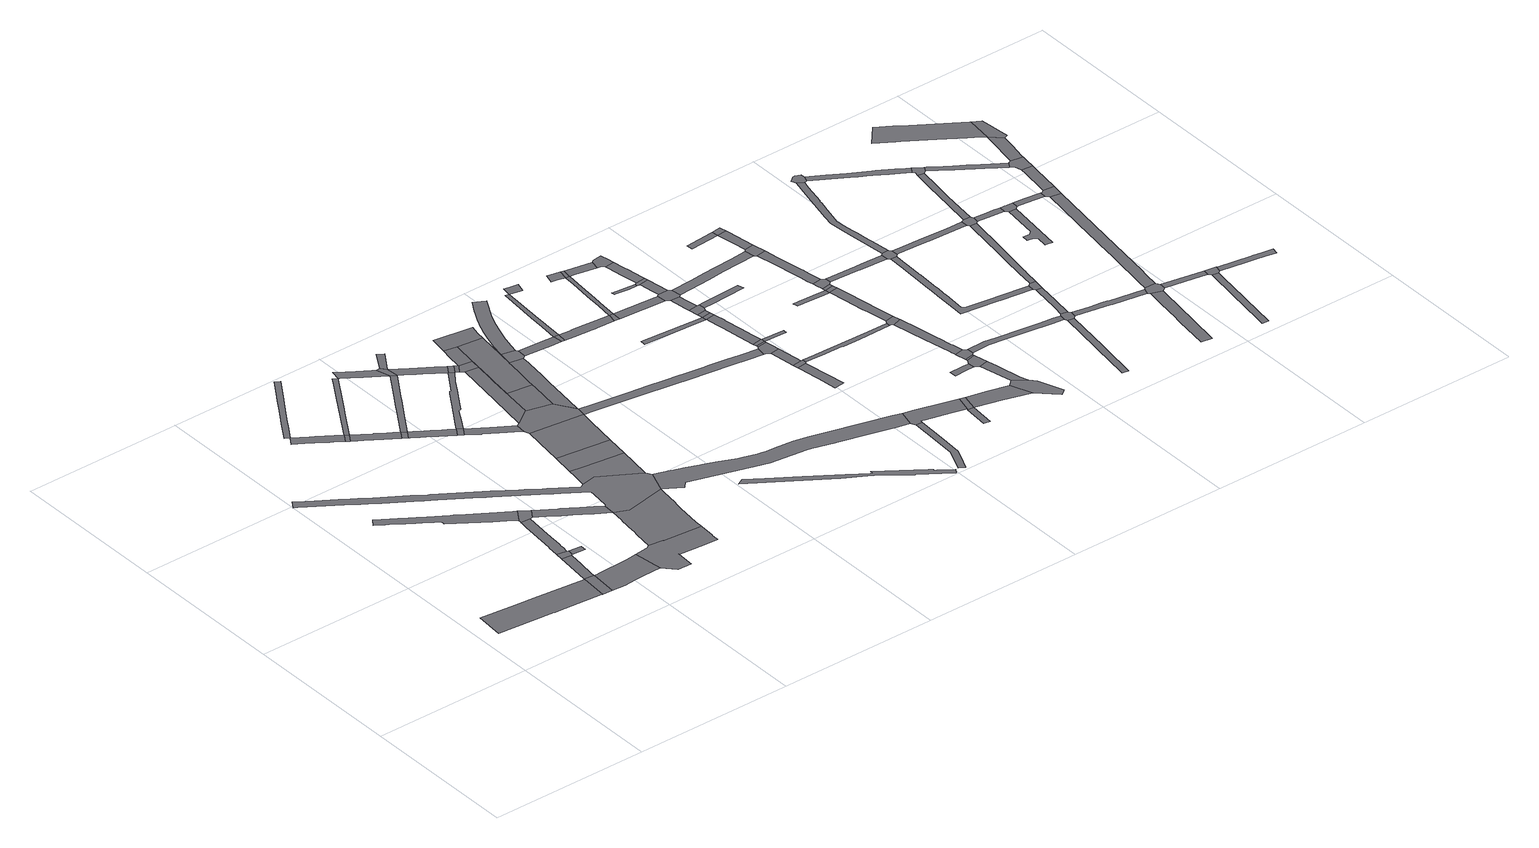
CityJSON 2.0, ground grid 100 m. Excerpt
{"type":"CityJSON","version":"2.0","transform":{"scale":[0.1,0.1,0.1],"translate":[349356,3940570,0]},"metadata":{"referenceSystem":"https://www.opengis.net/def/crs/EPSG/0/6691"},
"CityObjects":{
"road1":{"type":"Road","attributes":{"function":"2","RoadStructureAttribute.sectionType":"1"},"geometry":[{"type":"MultiSurface","lod":"1","boundaries":[[[0,1,2,3,4,5,6,7,8,9,10]]]}]},
"road2":{"type":"Road","geometry":[{"type":"MultiSurface","lod":"1","boundaries":[[[10,9,11,12,13]]]}]},
"road3":{"type":"Road","attributes":{"RoadStructureAttribute.sectionType":"1"},"geometry":[{"type":"MultiSurface","lod":"1","boundaries":[[[14,15,16,17,18,19,20,21,22,23,24,25,26,27,28,29,30,31,32,33,34,35,36,37,38,39]]]}]},
"road4":{"type":"Road","attributes":{"RoadStructureAttribute.sectionType":"1"},"geometry":[{"type":"MultiSurface","lod":"1","boundaries":[[[12,40,41,42,43,13]]]}]},
"road5":{"type":"Road","geometry":[{"type":"MultiSurface","lod":"1","boundaries":[[[44,45,46,47,43,42]]]}]},
"road6":{"type":"Road","attributes":{"function":"2","RoadStructureAttribute.sectionType":"1"},"geometry":[{"type":"MultiSurface","lod":"1","boundaries":[[[11,48,49,50,51,52,53,54,55,56,57,12]]]}]},
"road7":{"type":"Road","attributes":{"RoadStructureAttribute.sectionType":"1"},"geometry":[{"type":"MultiSurface","lod":"1","boundaries":[[[58,59,45,44]]]}]},
"road8":{"type":"Road","attributes":{"RoadStructureAttribute.sectionType":"1"},"geometry":[{"type":"MultiSurface","lod":"1","boundaries":[[[60,61,62,63,64,65,66,47,46,67,68,69,70,71,72,73,74]]]}]},
"road9":{"type":"Road","attributes":{"RoadStructureAttribute.sectionType":"1"},"geometry":[{"type":"MultiSurface","lod":"1","boundaries":[[[75,76,77,78,79,80,81,82,83,84,85,86,87]]]}]},
"road10":{"type":"Road","geometry":[{"type":"MultiSurface","lod":"1","boundaries":[[[88,89,27,26,60,74]]]}]},
"road11":{"type":"Road","attributes":{"RoadStructureAttribute.sectionType":"1"},"geometry":[{"type":"MultiSurface","lod":"1","boundaries":[[[90,91,92,93,94,95,96,97,98,99,100,101,102,103,104,105,106,107,108,109,110,111,112,113,114,115,116,117,118,119,120,121,122,123,124,125,126,127,128,129,130,131,132,133,134,135,136,137,138]]]}]},
"road12":{"type":"Road","geometry":[{"type":"MultiSurface","lod":"1","boundaries":[[[139,140,82,81,141]]]}]},
"road13":{"type":"Road","attributes":{"RoadStructureAttribute.sectionType":"1"},"geometry":[{"type":"MultiSurface","lod":"1","boundaries":[[[142,143,144,145,146,147,148,149,150,151,152,153,87]]]}]},
"road14":{"type":"Road","attributes":{"RoadStructureAttribute.sectionType":"1"},"geometry":[{"type":"MultiSurface","lod":"1","boundaries":[[[154,155,156,157,158,159,160,89,88,161,162,163,164,165,166,90,138]]]}]},
"road15":{"type":"Road","attributes":{"RoadStructureAttribute.sectionType":"1"},"geometry":[{"type":"MultiSurface","lod":"1","boundaries":[[[167,168,169,170,171,172,173,174,175,176,177,178,179,139,141]]]}]},
"road16":{"type":"Road","geometry":[{"type":"MultiSurface","lod":"1","boundaries":[[[180,181,182,183,184,185,186,187,188,189,190,191,192,193,194,195,196,54,53,197]]]}]},
"road17":{"type":"Road","geometry":[{"type":"MultiSurface","lod":"1","boundaries":[[[198,174,173,199]]]}]},
"road18":{"type":"Road","attributes":{"RoadStructureAttribute.sectionType":"1"},"geometry":[{"type":"MultiSurface","lod":"1","boundaries":[[[200,201,202,203,204,205,206,207,208,209,210,82,140]]]}]},
"road19":{"type":"Road","attributes":{"RoadStructureAttribute.sectionType":"1"},"geometry":[{"type":"MultiSurface","lod":"1","boundaries":[[[199,211,212,213,214,215,216,217,218,219,220,221,198]]]}]},
"road20":{"type":"Road","geometry":[{"type":"MultiSurface","lod":"1","boundaries":[[[192,222,223,224,225,226,227,228,229,230,231,232,92,91,90,233,234,235,236,237,238,239,195,194,240,241,242,243,244,245,246,247,248,194,193]]]}]},
"road21":{"type":"Road","geometry":[{"type":"MultiSurface","lod":"1","boundaries":[[[215,249,250,216]]]}]},
"road22":{"type":"Road","attributes":{"RoadStructureAttribute.sectionType":"1"},"geometry":[{"type":"MultiSurface","lod":"1","boundaries":[[[198,251,252,253,254,255,256,257,258,174]]]}]},
"road23":{"type":"Road","attributes":{"RoadStructureAttribute.sectionType":"1"},"geometry":[{"type":"MultiSurface","lod":"1","boundaries":[[[259,260,261,250,249,262,263,264,265,266,267]]]}]},
"road24":{"type":"Road","geometry":[{"type":"MultiSurface","lod":"1","boundaries":[[[268,269,270,271,96,95,94,272,273]]]}]},
"road25":{"type":"Road","attributes":{"RoadStructureAttribute.sectionType":"1"},"geometry":[{"type":"MultiSurface","lod":"1","boundaries":[[[274,275,276,277,204,278,279,280,281,282,283,255,284]]]}]},
"road26":{"type":"Road","attributes":{"RoadStructureAttribute.sectionType":"1"},"geometry":[{"type":"MultiSurface","lod":"1","boundaries":[[[273,285,286,269,268]]]}]},
"road27":{"type":"Road","attributes":{"RoadStructureAttribute.sectionType":"1"},"geometry":[{"type":"MultiSurface","lod":"1","boundaries":[[[250,287,288,289,290,291,292,293,294,295,296,297,298,299,216]]]}]},
"road28":{"type":"Road","geometry":[{"type":"MultiSurface","lod":"1","boundaries":[[[255,254,300,301,284]]]}]},
"road29":{"type":"Road","attributes":{"RoadStructureAttribute.sectionType":"1"},"geometry":[{"type":"MultiSurface","lod":"1","boundaries":[[[285,302,303,304,305,306,286]]]}]},
"road30":{"type":"Road","attributes":{"RoadStructureAttribute.sectionType":"1"},"geometry":[{"type":"MultiSurface","lod":"1","boundaries":[[[307,308,301,300]]]}]},
"road31":{"type":"Road","attributes":{"RoadStructureAttribute.sectionType":"1"},"geometry":[{"type":"MultiSurface","lod":"1","boundaries":[[[309,310,311,312,313,300,254,314,315,316,317,294]]]}]},
"road32":{"type":"Road","geometry":[{"type":"MultiSurface","lod":"1","boundaries":[[[305,304,318,319,320,321,259,267]]]}]},
"road33":{"type":"Road","attributes":{"RoadStructureAttribute.sectionType":"1"},"geometry":[{"type":"MultiSurface","lod":"1","boundaries":[[[322,323,324,321,320,325,326,327,328,329,330,331]]]}]},
"road34":{"type":"Road","geometry":[{"type":"MultiSurface","lod":"1","boundaries":[[[332,309,294,293,333,334]]]}]},
"road35":{"type":"Road","attributes":{"function":"2","RoadStructureAttribute.sectionType":"7"},"geometry":[{"type":"MultiSurface","lod":"1","boundaries":[[[335,336,337,338,339,340,320,319]]]}]},
"road36":{"type":"Road","attributes":{"RoadStructureAttribute.sectionType":"1"},"geometry":[{"type":"MultiSurface","lod":"1","boundaries":[[[333,341,342,334]]]}]},
"road37":{"type":"Road","geometry":[{"type":"MultiSurface","lod":"1","boundaries":[[[330,343,342,341,331]]]}]},
"road38":{"type":"Road","attributes":{"RoadStructureAttribute.sectionType":"1"},"geometry":[{"type":"MultiSurface","lod":"1","boundaries":[[[344,342,343,345,346]]]}]},
"road39":{"type":"Road","attributes":{"RoadStructureAttribute.sectionType":"1"},"geometry":[{"type":"MultiSurface","lod":"1","boundaries":[[[347,335,319,318,348,349,350,351,352,353,354,355,356,357,358,359,360,361]]]}]},
"road40":{"type":"Road","attributes":{"function":"2","RoadStructureAttribute.sectionType":"1"},"geometry":[{"type":"MultiSurface","lod":"1","boundaries":[[[337,362,363,364,365,366,367,368,345,369,370,371,372,373,338]]]}]},
"road41":{"type":"Road","geometry":[{"type":"MultiSurface","lod":"1","boundaries":[[[345,368,374,375,376,377,346]]]}]},
"road42":{"type":"Road","geometry":[{"type":"MultiSurface","lod":"1","boundaries":[[[378,379,356,355,380,381,382,383]]]}]},
"road43":{"type":"Road","attributes":{"RoadStructureAttribute.sectionType":"1"},"geometry":[{"type":"MultiSurface","lod":"1","boundaries":[[[384,385,386,387,388,389,390,391,392,393,394,395,396,397,398,399,400,401,402,403,404,405,406,407,408]]]}]},
"road44":{"type":"Road","attributes":{"RoadStructureAttribute.sectionType":"1"},"geometry":[{"type":"MultiSurface","lod":"1","boundaries":[[[409,410,411,412,413,414,415,416,417,418,419,420,421,422,423,424,425,426,427,428,429,93,92,430,431,432,433,434,435,436,437,438,439,440,441,442,443]]]}]},
"road45":{"type":"Road","attributes":{"RoadStructureAttribute.sectionType":"1"},"geometry":[{"type":"MultiSurface","lod":"1","boundaries":[[[444,381,380,445,446,447,448]]]}]},
"road46":{"type":"Road","attributes":{"RoadStructureAttribute.sectionType":"1"},"geometry":[{"type":"MultiSurface","lod":"1","boundaries":[[[449,450,451,452,453,454,455,456,457,458,459,460,461,462,463,464,465,466,467,468,378,383]]]}]},
"road47":{"type":"Road","attributes":{"RoadStructureAttribute.sectionType":"1"},"geometry":[{"type":"MultiSurface","lod":"1","boundaries":[[[304,469,470,471,472,473,474,475,476,477,478,479,480,481,482,483,484,485,486,487,488,489,318]]]}]},
"road48":{"type":"Road","geometry":[{"type":"MultiSurface","lod":"1","boundaries":[[[448,447,490,491]]]}]},
"road49":{"type":"Road","attributes":{"RoadStructureAttribute.sectionType":"1"},"geometry":[{"type":"MultiSurface","lod":"1","boundaries":[[[492,493,494,495,496,497,498,493,499,500,501,448,491]]]}]},
"road50":{"type":"Road","attributes":{"RoadStructureAttribute.sectionType":"1"},"geometry":[{"type":"MultiSurface","lod":"1","boundaries":[[[502,503,504,505,506,507,491,490,508,509,510,511,512]]]}]},
"road51":{"type":"Road","attributes":{"RoadStructureAttribute.sectionType":"1"},"geometry":[{"type":"MultiSurface","lod":"1","boundaries":[[[513,514,515,516,517,518,519,520,521,522]]]}]},
"road52":{"type":"Road","geometry":[{"type":"MultiSurface","lod":"1","boundaries":[[[523,524,525,502,512]]]}]},
"road53":{"type":"Road","attributes":{"RoadStructureAttribute.sectionType":"1"},"geometry":[{"type":"MultiSurface","lod":"1","boundaries":[[[526,527,528,529,530]]]}]},
"road54":{"type":"Road","attributes":{"RoadStructureAttribute.sectionType":"1"},"geometry":[{"type":"MultiSurface","lod":"1","boundaries":[[[531,532,533,534,535]]]}]},
"road55":{"type":"Road","attributes":{"RoadStructureAttribute.sectionType":"1"},"geometry":[{"type":"MultiSurface","lod":"1","boundaries":[[[524,536,537,538,539,540,525]]]}]},
"road56":{"type":"Road","attributes":{"RoadStructureAttribute.sectionType":"1"},"geometry":[{"type":"MultiSurface","lod":"1","boundaries":[[[541,542,543,544,545,546,547,548,549,550,551]]]}]},
"road57":{"type":"Road","attributes":{"RoadStructureAttribute.sectionType":"1"},"geometry":[{"type":"MultiSurface","lod":"1","boundaries":[[[534,552,553,554,502,525,555,556,557,558,559,560,561,562,563,564,559]]]}]},
"road58":{"type":"Road","geometry":[{"type":"MultiSurface","lod":"1","boundaries":[[[564,535,534,559]]]}]},
"road59":{"type":"Road","geometry":[{"type":"MultiSurface","lod":"1","boundaries":[[[565,566,567,551,550,568]]]}]},
"road60":{"type":"Road","attributes":{"RoadStructureAttribute.sectionType":"1"},"geometry":[{"type":"MultiSurface","lod":"1","boundaries":[[[569,570,571,567,566]]]}]},
"road61":{"type":"Road","geometry":[{"type":"MultiSurface","lod":"1","boundaries":[[[572,571,570,573,574,575,477,476]]]}]},
"road62":{"type":"Road","geometry":[{"type":"MultiSurface","lod":"1","boundaries":[[[517,516,576,577,578,579,580,581,582,409,443]]]}]},
"road63":{"type":"Road","attributes":{"RoadStructureAttribute.sectionType":"1"},"geometry":[{"type":"MultiSurface","lod":"1","boundaries":[[[583,575,574,584]]]}]},
"road64":{"type":"Road","geometry":[{"type":"MultiSurface","lod":"1","boundaries":[[[585,583,584,586,587]]]}]},
"road65":{"type":"Road","attributes":{"RoadStructureAttribute.sectionType":"1"},"geometry":[{"type":"MultiSurface","lod":"1","boundaries":[[[588,589,590,591,592,593,594]]]}]},
"road66":{"type":"Road","attributes":{"RoadStructureAttribute.sectionType":"1"},"geometry":[{"type":"MultiSurface","lod":"1","boundaries":[[[595,596,597,598,599,600,601,602,603,585,587]]]}]},
"road67":{"type":"Road","geometry":[{"type":"MultiSurface","lod":"1","boundaries":[[[529,600,599,604,530]]]}]},
"road68":{"type":"Road","attributes":{"RoadStructureAttribute.sectionType":"1"},"geometry":[{"type":"MultiSurface","lod":"1","boundaries":[[[604,605,606,530]]]}]},
"road69":{"type":"Road","geometry":[{"type":"MultiSurface","lod":"1","boundaries":[[[606,605,607,608,609,610]]]}]},
"road70":{"type":"Road","attributes":{"RoadStructureAttribute.sectionType":"1"},"geometry":[{"type":"MultiSurface","lod":"1","boundaries":[[[611,610,609,612,613,614]]]}]},
"road71":{"type":"Road","geometry":[{"type":"MultiSurface","lod":"1","boundaries":[[[615,616,617,618,619,537,536,614,613,620]]]}]},
"road72":{"type":"Road","attributes":{"RoadStructureAttribute.sectionType":"1"},"geometry":[{"type":"MultiSurface","lod":"1","boundaries":[[[621,622,623,624]]]}]},
"road73":{"type":"Road","attributes":{"RoadStructureAttribute.sectionType":"1"},"geometry":[{"type":"MultiSurface","lod":"1","boundaries":[[[625,626,586,584]]]}]},
"road74":{"type":"Road","attributes":{"RoadStructureAttribute.sectionType":"1"},"geometry":[{"type":"MultiSurface","lod":"1","boundaries":[[[627,628,617,616,629,630,631]]]}]},
"road75":{"type":"Road","geometry":[{"type":"MultiSurface","lod":"1","boundaries":[[[630,632,633,588,594,631]]]}]},
"road76":{"type":"Road","attributes":{"RoadStructureAttribute.sectionType":"1"},"geometry":[{"type":"MultiSurface","lod":"1","boundaries":[[[632,634,635,636,637,638,639,640,633]]]}]},
"road77":{"type":"Road","geometry":[{"type":"MultiSurface","lod":"1","boundaries":[[[562,561,641,638,637,642,643,644]]]}]},
"road78":{"type":"Road","geometry":[{"type":"MultiSurface","lod":"1","boundaries":[[[579,624,623,645,646,580]]]}]},
"road79":{"type":"Road","attributes":{"RoadStructureAttribute.sectionType":"1"},"geometry":[{"type":"MultiSurface","lod":"1","boundaries":[[[647,648,649,650,608,607]]]}]},
"road80":{"type":"Road","attributes":{"RoadStructureAttribute.sectionType":"1"},"geometry":[{"type":"MultiSurface","lod":"1","boundaries":[[[651,652,653,654,655,656,657,658,659,660,565,568]]]}]},
"road81":{"type":"Road","attributes":{"RoadStructureAttribute.sectionType":"1"},"geometry":[{"type":"MultiSurface","lod":"1","boundaries":[[[661,662,663,645,623,664,665,666,667,668,669]]]}]},
"road82":{"type":"Road","attributes":{"RoadStructureAttribute.sectionType":"1"},"geometry":[{"type":"MultiSurface","lod":"1","boundaries":[[[670,671,672,673,674,675]]]}]},
"road83":{"type":"Road","attributes":{"RoadStructureAttribute.sectionType":"1"},"geometry":[{"type":"MultiSurface","lod":"1","boundaries":[[[676,677,678,679,680,681,682,683,615,620]]]}]},
"road84":{"type":"Road","geometry":[{"type":"MultiSurface","lod":"1","boundaries":[[[684,685,669,668,686,687,688,689]]]}]},
"road85":{"type":"Road","attributes":{"RoadStructureAttribute.sectionType":"1"},"geometry":[{"type":"MultiSurface","lod":"1","boundaries":[[[685,684,690,691,692,693]]]}]},
"road86":{"type":"Road","attributes":{"RoadStructureAttribute.sectionType":"1"},"geometry":[{"type":"MultiSurface","lod":"1","boundaries":[[[694,695,696,697,698,699,700,701]]]}]},
"road87":{"type":"Road","geometry":[{"type":"MultiSurface","lod":"1","boundaries":[[[702,670,675,703,693,692,704]]]}]},
"road88":{"type":"Road","attributes":{"RoadStructureAttribute.sectionType":"1"},"geometry":[{"type":"MultiSurface","lod":"1","boundaries":[[[702,704,705,706]]]}]},
"road89":{"type":"Road","geometry":[{"type":"MultiSurface","lod":"1","boundaries":[[[705,707,708,709,710,711,712,706]]]}]},
"road90":{"type":"Road","attributes":{"RoadStructureAttribute.sectionType":"1"},"geometry":[{"type":"MultiSurface","lod":"1","boundaries":[[[713,714,715,716,717,718,711,710,719,720,721,722,723,724,725,726]]]}]},
"road91":{"type":"Road","geometry":[{"type":"MultiSurface","lod":"1","boundaries":[[[657,656,727,728,713,726,729,730,731]]]}]},
"road92":{"type":"Road","attributes":{"RoadStructureAttribute.sectionType":"1"},"geometry":[{"type":"MultiSurface","lod":"1","boundaries":[[[730,732,733,734,735,736,737,738,739,740,741,742,731]]]}]},
"road93":{"type":"Road","geometry":[{"type":"MultiSurface","lod":"1","boundaries":[[[737,736,743,694,701]]]}]},
"road94":{"type":"Road","attributes":{"RoadStructureAttribute.sectionType":"1"},"geometry":[{"type":"MultiSurface","lod":"1","boundaries":[[[694,743,744,745]]]}]},
"road95":{"type":"Road","attributes":{"RoadStructureAttribute.sectionType":"1"},"geometry":[{"type":"MultiSurface","lod":"1","boundaries":[[[746,747,748,749,750,751,752,753,754,749,755]]]}]},
"road96":{"type":"Road","geometry":[{"type":"MultiSurface","lod":"1","boundaries":[[[756,757,745,744,758,759,760,761,762,763]]]}]},
"road97":{"type":"Road","attributes":{"RoadStructureAttribute.sectionType":"1"},"geometry":[{"type":"MultiSurface","lod":"1","boundaries":[[[762,764,765,766,767,768,769,770,771,772,773,774,763]]]}]},
"road98":{"type":"Road","geometry":[{"type":"MultiSurface","lod":"1","boundaries":[[[768,752,751,679,678,769]]]}]},
"road99":{"type":"Road","geometry":[{"type":"MultiSurface","lod":"1","boundaries":[[[775,755,749,754]]]}]},
"road100":{"type":"Road","attributes":{"RoadStructureAttribute.sectionType":"1"},"geometry":[{"type":"MultiSurface","lod":"1","boundaries":[[[776,777,778,779,780,781,782,708,707,783,784,785,786,787,788,789]]]}]},
"road101":{"type":"Road","attributes":{"RoadStructureAttribute.sectionType":"1"},"geometry":[{"type":"MultiSurface","lod":"1","boundaries":[[[790,791,792,760,759,793,794,795]]]}]},
"road102":{"type":"Road","attributes":{"RoadStructureAttribute.sectionType":"1"},"geometry":[{"type":"MultiSurface","lod":"1","boundaries":[[[796,797,798,799,800,801,802,803,804]]]}]},
"road103":{"type":"Road","geometry":[{"type":"MultiSurface","lod":"1","boundaries":[[[790,795,805,806,807,808,809,810]]]}]},
"road104":{"type":"Road","attributes":{"RoadStructureAttribute.sectionType":"1"},"geometry":[{"type":"MultiSurface","lod":"1","boundaries":[[[811,812,813,814,815,816,817,818,819,820,821,822,823,806,805,824,825,826,827,828,829,830,831,832,833,834,835]]]}]},
"road105":{"type":"Road","geometry":[{"type":"MultiSurface","lod":"1","boundaries":[[[789,788,804,803,836,837,838,839]]]}]},
"road106":{"type":"Road","attributes":{"RoadStructureAttribute.sectionType":"1"},"geometry":[{"type":"MultiSurface","lod":"1","boundaries":[[[838,840,841,842,843,844,845,846,839]]]}]},
"road107":{"type":"Road","attributes":{"RoadStructureAttribute.sectionType":"1"},"geometry":[{"type":"MultiSurface","lod":"1","boundaries":[[[809,847,848,849,850,851,852,853,854,855,856,857,858,859,860,861,862,863,864,865,866,867,868,869,870,871,872,873,874,875,810]]]}]},
"road108":{"type":"Road","geometry":[{"type":"MultiSurface","lod":"1","boundaries":[[[811,835,843,842,876,877,878]]]}]},
"road109":{"type":"Road","attributes":{"RoadStructureAttribute.sectionType":"1"},"geometry":[{"type":"MultiSurface","lod":"1","boundaries":[[[879,880,881,882,883,808,807,884,885,886,887,888,889,890]]]}]},
"road110":{"type":"Road","attributes":{"RoadStructureAttribute.sectionType":"1"},"geometry":[{"type":"MultiSurface","lod":"1","boundaries":[[[891,892,893,894,895,896,897,898,899,837,836]]]}]},
"road111":{"type":"Road","geometry":[{"type":"MultiSurface","lod":"1","boundaries":[[[900,864,863,901,902,903,904,905,906]]]}]},
"road112":{"type":"Road","attributes":{"RoadStructureAttribute.sectionType":"1"},"geometry":[{"type":"MultiSurface","lod":"1","boundaries":[[[877,907,908,909,910,911,912,913,914,915,916,917,918,919,920,878]]]}]},
"road113":{"type":"Road","attributes":{"RoadStructureAttribute.sectionType":"1"},"geometry":[{"type":"MultiSurface","lod":"1","boundaries":[[[921,922,923,924,925,926,927,928,929,930,931,932,933,934]]]}]},
"road114":{"type":"Road","geometry":[{"type":"MultiSurface","lod":"1","boundaries":[[[913,935,936,937,938,890,889,914]]]}]},
"road115":{"type":"Road","geometry":[{"type":"MultiSurface","lod":"1","boundaries":[[[939,940,941,942,943,895,894,929,928]]]}]},
"road116":{"type":"Road","attributes":{"RoadStructureAttribute.sectionType":"1"},"geometry":[{"type":"MultiSurface","lod":"1","boundaries":[[[901,944,945,946,947,948,949,950,951,952,953,954,955,956,957,958,959,960,961,962,963,964,965,966,902]]]}]},
"road117":{"type":"Road","attributes":{"RoadStructureAttribute.sectionType":"1"},"geometry":[{"type":"MultiSurface","lod":"1","boundaries":[[[967,968,969,970,936,935,971,972]]]}]},
"road118":{"type":"Road","geometry":[{"type":"MultiSurface","lod":"1","boundaries":[[[973,974,975,976,977,978,979,980,981,982,983]]]}]},
"road119":{"type":"Road","attributes":{"RoadStructureAttribute.sectionType":"1"},"geometry":[{"type":"MultiSurface","lod":"1","boundaries":[[[984,985,986,987,938,937,988,989,990,991]]]}]},
"road120":{"type":"Road","attributes":{"RoadStructureAttribute.sectionType":"1"},"geometry":[{"type":"MultiSurface","lod":"1","boundaries":[[[992,941,940,993,994,995]]]}]},
"road121":{"type":"Road","attributes":{"RoadStructureAttribute.sectionType":"1"},"geometry":[{"type":"MultiSurface","lod":"1","boundaries":[[[996,997,998,999,1000,1001,1002,1003,1004,1005,1006,1007]]]}]},
"road122":{"type":"Road","geometry":[{"type":"MultiSurface","lod":"1","boundaries":[[[982,1008,1009,1010,1011,967,972,983]]]}]},
"road123":{"type":"Road","geometry":[{"type":"MultiSurface","lod":"1","boundaries":[[[954,953,1012,984,991,1013,1014]]]}]},
"road124":{"type":"Road","attributes":{"RoadStructureAttribute.sectionType":"1"},"geometry":[{"type":"MultiSurface","lod":"1","boundaries":[[[1015,1016,1017,1018,1019,1020,1021,1022,943,942,1023,1024,1025,1026,1027]]]}]},
"road125":{"type":"Road","geometry":[{"type":"MultiSurface","lod":"1","boundaries":[[[1028,995,994,1029,1002,1001,1030,1031]]]}]},
"road126":{"type":"Road","attributes":{"RoadStructureAttribute.sectionType":"1"},"geometry":[{"type":"MultiSurface","lod":"1","boundaries":[[[1032,1033,1034,1035,1009,1008]]]}]},
"road127":{"type":"Road","attributes":{"RoadStructureAttribute.sectionType":"1"},"geometry":[{"type":"MultiSurface","lod":"1","boundaries":[[[1013,1036,1037,1038,1039,1040,1041,1042,1043,1044,1045,1046,1047,1048,1049,1050,1014]]]}]},
"road128":{"type":"Road","geometry":[{"type":"MultiSurface","lod":"1","boundaries":[[[1051,1052,1053,1054,1055,1034,1033,1015,1027]]]}]},
"road129":{"type":"Road","attributes":{"RoadStructureAttribute.sectionType":"1"},"geometry":[{"type":"MultiSurface","lod":"1","boundaries":[[[1030,1056,1057,1058,1059,1060,1061,1062,1063,1064,1031]]]}]},
"road130":{"type":"Road","attributes":{"function":"3","RoadStructureAttribute.sectionType":"1"},"geometry":[{"type":"MultiSurface","lod":"1","boundaries":[[[1065,1066,1067,1068,1069,1070,1071,1072,1073,1074,1075,1076,1077]]]}]},
"road131":{"type":"Road","attributes":{"RoadStructureAttribute.sectionType":"1"},"geometry":[{"type":"MultiSurface","lod":"1","boundaries":[[[1053,1078,1079,1080,1081,1082,1083,1054]]]}]},
"road132":{"type":"Road","geometry":[{"type":"MultiSurface","lod":"1","boundaries":[[[1043,1042,1084,1081,1080,1085,1086,1087,1088]]]}]},
"road133":{"type":"Road","attributes":{"RoadStructureAttribute.sectionType":"1"},"geometry":[{"type":"MultiSurface","lod":"1","boundaries":[[[1089,1090,1091,1088,1087,1092,1093,1094,1077]]]}]},
"road134":{"type":"Road","geometry":[{"type":"MultiSurface","lod":"1","boundaries":[[[1065,1077,1094,1095,1096]]]}]}
},
"vertices":[
[475,505,0],[354,516,0],[223,529,0],[127,538,0],[111,362,0],[469,329,0],[476,328,0],[541,322,0],[776,302,0],[782,302,0],[797,474,0],
[844,296,0],[859,469,0],[797,476,0],
[285,1553,0],[287,1552,0],[306,1539,0],[380,1490,0],[425,1460,0],[486,1420,0],[508,1406,0],[536,1387,0],[541,1383,0],[538,1358,0],[757,1211,0],[820,1169,0],[872,1134,0],[922,1208,0],[908,1218,0],[904,1220,0],[652,1380,0],[633,1392,0],[618,1402,0],[512,1470,0],[464,1501,0],[429,1524,0],[381,1555,0],[345,1579,0],[265,1632,0],[232,1588,0],
[860,496,0],[874,603,0],[886,694,0],[823,701,0],
[895,700,0],[900,739,0],[888,741,0],[828,750,0],
[929,289,0],[1012,297,0],[1025,298,0],[1026,298,0],[1070,299,0],[1182,303,0],[1159,484,0],[1094,475,0],[891,470,0],[879,469,0],
[978,692,0],[981,730,0],
[870,1109,0],[869,1105,0],[868,1098,0],[867,1088,0],[863,1056,0],[837,829,0],[836,824,0],[896,782,0],[898,803,0],[900,817,0],[904,856,0],[905,872,0],[915,972,0],[916,980,0],[929,1104,0],
[375,2468,0],[434,2429,0],[436,2427,0],[525,2367,0],[548,2353,0],[567,2340,0],[618,2306,0],[651,2356,0],[610,2384,0],[521,2443,0],[504,2454,0],[496,2460,0],[408,2518,0],
[948,1110,0],[985,1166,0],
[1316,871,0],[1399,835,0],[1659,888,0],[1706,1022,0],[1687,1057,0],[1450,1200,0],[1359,1181,0],[1336,1173,0],[1184,1274,0],[1164,1287,0],[1085,1340,0],[1082,1342,0],[1062,1355,0],[1058,1358,0],[935,1442,0],[931,1445,0],[857,1493,0],[656,1625,0],[647,1630,0],[590,1668,0],[569,1682,0],[399,1793,0],[344,1829,0],[332,1837,0],[297,1860,0],[245,1896,0],[244,1896,0],[100,1992,0],[96,1995,0],[34,2036,0],[3,1989,0],[23,1975,0],[232,1837,0],[308,1787,0],[378,1741,0],[401,1725,0],[547,1630,0],[595,1599,0],[657,1558,0],[854,1429,0],[875,1416,0],[903,1397,0],[1161,1223,0],[1178,1212,0],[1210,1191,0],[1347,1098,0],[1344,1069,0],[1329,953,0],[1322,950,0],
[673,2341,0],[674,2342,0],[640,2291,0],
[470,2612,0],[507,2667,0],[557,2742,0],[644,2874,0],[706,2968,0],[676,2988,0],[598,2869,0],[579,2840,0],[528,2761,0],[477,2683,0],[458,2654,0],[381,2536,0],
[1272,981,0],[1177,1043,0],[1161,1053,0],[1133,1071,0],[1117,1081,0],[1108,1087,0],[988,1164,0],[1010,1070,0],[1012,1068,0],[1079,1025,0],[1158,974,0],[1175,962,0],[1229,928,0],
[674,2269,0],[700,2252,0],[701,2251,0],[793,2191,0],[829,2167,0],[831,2166,0],[873,2138,0],[906,2187,0],[874,2209,0],[819,2245,0],[785,2267,0],[782,2269,0],[674,2341,0],
[1336,228,0],[1339,297,0],[1342,338,0],[1343,346,0],[1344,347,0],[1343,338,0],[1505,326,0],[1506,325,0],[1593,321,0],[1595,370,0],[1595,371,0],[1603,468,0],[1603,472,0],[1357,493,0],[1357,496,0],[1267,508,0],[1247,495,0],[1248,231,0],
[935,2168,0],[902,2119,0],
[773,2497,0],[819,2569,0],[870,2648,0],[958,2785,0],[965,2796,0],[939,2814,0],[908,2763,0],[845,2664,0],[795,2584,0],[747,2508,0],[674,2393,0],
[912,2112,0],[956,2083,0],[983,2065,0],[1040,2027,0],[1123,1972,0],[1157,2023,0],[1120,2047,0],[1095,2064,0],[1043,2097,0],[982,2137,0],[963,2150,0],
[1604,480,0],[1606,501,0],[1612,570,0],[1619,635,0],[1623,670,0],[1624,675,0],[1630,711,0],[1638,745,0],[1652,855,0],[1655,876,0],[1655,877,0],[1305,783,0],[1304,778,0],[1291,673,0],[1290,666,0],[1288,655,0],[1285,631,0],[1274,555,0],[1368,584,0],[1368,585,0],[1377,662,0],[1375,640,0],[1371,600,0],[1369,585,0],[1369,584,0],[1369,582,0],[1368,578,0],
[1156,1950,0],[1190,2001,0],
[1033,2318,0],[1084,2395,0],[1133,2470,0],[1232,2620,0],[1200,2641,0],[1100,2487,0],[1054,2415,0],[1005,2340,0],
[1434,1840,0],[1410,1856,0],[1312,1921,0],[1234,1898,0],[1236,1897,0],[1313,1848,0],[1351,1824,0],[1415,1784,0],[1426,1776,0],
[1467,1311,0],[1380,1324,0],[1373,1274,0],[1367,1232,0],[1705,1182,0],[1718,1276,0],
[1157,2742,0],[1086,2789,0],[1038,2820,0],[980,2859,0],[973,2792,0],[1020,2760,0],[1044,2744,0],[1079,2721,0],[1086,2717,0],[1117,2696,0],[1175,2730,0],
[1738,1420,0],[1401,1467,0],
[1234,2075,0],[1277,2148,0],[1294,2152,0],[1320,2193,0],[1392,2305,0],[1439,2379,0],[1490,2446,0],[1461,2468,0],[1363,2320,0],[1356,2325,0],[1345,2309,0],[1290,2225,0],[1183,2063,0],
[1226,2697,0],[1199,2731,0],
[1766,1613,0],[1776,1684,0],[1778,1699,0],[1440,1741,0],[1424,1630,0],
[1309,2822,0],[1271,2847,0],
[1495,2517,0],[1439,2554,0],[1329,2628,0],[1327,2630,0],[1276,2663,0],[1262,2600,0],[1317,2563,0],[1339,2549,0],[1347,2544,0],
[1789,1758,0],[1713,1885,0],[1557,1921,0],[1456,1851,0],
[1520,2294,0],[1507,2206,0],[1492,2101,0],[1578,2088,0],[1600,2258,0],[1604,2285,0],[1605,2286,0],[1605,2289,0],[1622,2405,0],[1537,2417,0],
[1523,2499,0],[1492,2448,0],[1525,2497,0],
[1713,1886,0],[1738,2065,0],[1742,2093,0],[1584,2115,0],[1580,2088,0],[1560,1945,0],
[1512,2434,0],[1545,2483,0],
[1631,2471,0],
[1562,2582,0],[1654,2630,0],[1572,2644,0],
[1739,2065,0],[1791,1772,0],[1811,1926,0],[1827,2053,0],[1828,2054,0],[1841,2151,0],[1846,2186,0],[1859,2274,0],[1863,2320,0],[1778,2335,0],[1772,2300,0],[1762,2228,0],[1758,2199,0],[1749,2132,0],[1743,2093,0],
[1757,2199,0],[1761,2228,0],[1776,2335,0],[1788,2417,0],[1790,2432,0],[1814,2599,0],[1815,2608,0],[1655,2630,0],[1608,2290,0],[1608,2287,0],[1608,2285,0],[1603,2251,0],
[1822,2664,0],[1836,2722,0],[1591,2758,0],[1585,2716,0],
[1793,2423,0],[1793,2421,0],[1881,2333,0],[1886,2393,0],[1881,2394,0],[1876,2409,0],
[2929,92,0],[2917,100,0],[2917,112,0],[2897,126,0],[2642,306,0],[2640,287,0],[2631,293,0],[2578,329,0],[2520,368,0],[2519,369,0],[2327,502,0],[2159,612,0],[2054,682,0],[2013,661,0],[2137,579,0],[2304,469,0],[2472,356,0],[2628,267,0],[2631,265,0],[2777,155,0],[2809,132,0],[2811,131,0],[2984,10,0],[2991,5,0],[3011,36,0],
[3122,633,0],[3069,647,0],[2901,692,0],[2675,751,0],[2584,774,0],[2524,790,0],[2500,793,0],[2379,804,0],[2325,810,0],[2300,813,0],[2274,820,0],[2198,841,0],[2163,851,0],[2129,865,0],[2047,900,0],[1978,928,0],[1967,932,0],[1889,961,0],[1815,988,0],[1808,990,0],[1718,1019,0],[1694,865,0],[1767,818,0],[1797,852,0],[2222,723,0],[2269,709,0],[2502,683,0],[2530,676,0],[2665,640,0],[2674,638,0],[2729,623,0],[2807,603,0],[2990,555,0],[3003,551,0],[3094,529,0],
[2050,2381,0],[1993,2325,0],[2054,2320,0],[2124,2314,0],[2119,2376,0],
[1897,2496,0],[1900,2509,0],[1905,2527,0],[1927,2600,0],[1954,2679,0],[1980,2739,0],[1984,2747,0],[2041,2853,0],[2051,2870,0],[1983,2908,0],[1962,2875,0],[1941,2837,0],[1923,2803,0],[1896,2752,0],[1883,2726,0],[1881,2722,0],[1853,2647,0],[1833,2589,0],[1811,2510,0],[1796,2437,0],
[1793,1697,0],[1826,1692,0],[2093,1653,0],[2358,1614,0],[2425,1604,0],[2698,1566,0],[2794,1553,0],[2893,1537,0],[2903,1597,0],[2795,1613,0],[2705,1626,0],[2604,1640,0],[2564,1646,0],[2525,1651,0],[2432,1664,0],[2421,1666,0],[2310,1682,0],[2224,1695,0],[2101,1712,0],[1868,1746,0],[1801,1756,0],
[2144,2313,0],[2149,2374,0],
[2166,2593,0],[2185,2843,0],[2258,2829,0],[2266,2828,0],[2284,2886,0],[2238,2895,0],[2197,2903,0],[2161,2848,0],[2138,2594,0],[2129,2491,0],
[2481,2350,0],[2396,2356,0],[2394,2356,0],[2316,2362,0],[2233,2368,0],[2231,2368,0],[2206,2308,0],[2323,2299,0],[2341,2298,0],[2354,2296,0],[2467,2290,0],
[3107,114,0],[3130,166,0],[3140,321,0],[3152,497,0],[3111,499,0],[3100,324,0],[3090,177,0],[3064,117,0],[3029,39,0],[3064,18,0],
[2475,2290,0],[2502,2288,0],[2506,2347,0],
[2457,2048,0],[2456,2015,0],[2727,1998,0],[2856,1989,0],[2858,2018,0],
[2455,2853,0],[2438,2794,0],[2472,2787,0],[2523,2776,0],[2535,2837,0],
[2802,2268,0],[2796,2325,0],[2779,2327,0],[2705,2332,0],[2539,2345,0],
[2963,1284,0],[2964,1273,0],[2977,1174,0],[2993,1049,0],[3058,1056,0],[3040,1174,0],[3038,1188,0],[3022,1295,0],[3020,1308,0],[3017,1330,0],[2957,1322,0],
[2515,2698,0],[2502,2565,0],[2491,2455,0],[2518,2472,0],[2519,2484,0],[2527,2561,0],[2536,2655,0],[2548,2773,0],[2581,2767,0],[2713,2742,0],[2724,2800,0],[2580,2828,0],[2559,2832,0],
[3024,1363,0],[3012,1364,0],[2953,1356,0],[3023,1339,0],
[2990,1519,0],[2989,1528,0],[2931,1520,0],
[2913,1534,0],[2982,1575,0],[2976,1620,0],[2916,1612,0],
[3153,512,0],[3178,505,0],[3329,467,0],[3418,444,0],[3446,546,0],[3388,561,0],[3181,617,0],
[2914,1622,0],[2975,1631,0],
[2911,1647,0],[2976,1655,0],[2971,1656,0],
[2773,2492,0],[2626,2506,0],[2625,2506,0],[2627,2486,0],[2645,2484,0],[2719,2476,0],[2772,2474,0],
[2962,1721,0],[2951,1802,0],[2934,1921,0],[2934,1924,0],[2922,1998,0],[2863,1989,0],[2873,1916,0],[2879,1871,0],[2897,1742,0],
[2918,2027,0],
[2912,2064,0],[2853,2055,0],
[2922,2081,0],[2920,2123,0],[2904,2122,0],[2845,2114,0],
[2840,2145,0],[2893,2192,0],[2885,2248,0],[2825,2252,0],
[2890,2322,0],[2874,2335,0],[2813,2339,0],[2806,2332,0],[2803,2332,0],[2899,2262,0],
[3403,280,0],[3443,276,0],[3458,434,0],[3418,437,0],
[3120,1625,0],[3120,1648,0],
[2793,2461,0],[2804,2388,0],[2854,2473,0],[2853,2482,0],[2791,2473,0],
[2850,2505,0],[2788,2496,0],
[2837,2595,0],[2834,2612,0],[2826,2665,0],[2817,2728,0],[2754,2721,0],[2767,2637,0],[2769,2618,0],
[2740,2736,0],[2808,2775,0],[2802,2820,0],[2741,2811,0],
[3482,537,0],[3468,540,0],
[2984,2085,0],[3209,2100,0],[3197,2138,0],[2951,2125,0],
[3066,1338,0],[3131,1336,0],[3271,1333,0],[3277,1326,0],[3386,1326,0],[3595,1325,0],[3595,1353,0],[3439,1353,0],[3111,1361,0],[3104,1361,0],
[3614,506,0],[3604,509,0],[3594,511,0],[3569,405,0],[3599,398,0],[3621,391,0],[3730,359,0],[3790,340,0],[3739,476,0],
[3696,776,0],[3656,775,0],[3565,772,0],[3568,728,0],[3646,732,0],[3699,734,0],
[3117,2278,0],[3222,2287,0],[3442,2304,0],[3432,2363,0],[3331,2355,0],[3205,2346,0],[3135,2341,0],[3033,2334,0],
[3849,454,0],[3774,506,0],[3903,230,0],[3933,253,0],[3941,260,0],[3883,417,0],
[3834,506,0],[3803,661,0],[3788,730,0],[3728,717,0],
[3537,1803,0],[3509,1804,0],[3358,1811,0],[3321,1813,0],[3326,1783,0],[3366,1781,0],[3499,1774,0],[3535,1773,0],
[3712,803,0],[3701,735,0],[3769,816,0],
[3767,829,0],[3709,818,0],
[3780,843,0],[3779,884,0],[3769,884,0],[3753,898,0],[3697,887,0],[3698,883,0],
[3618,1317,0],[3638,1207,0],[3658,1098,0],[3691,922,0],[3691,919,0],[3697,888,0],[3741,967,0],[3738,981,0],[3724,1062,0],[3722,1071,0],[3718,1091,0],[3711,1129,0],[3696,1212,0],[3674,1334,0],
[3609,1325,0],[3614,1321,0],[3672,1345,0],[3665,1383,0],[3609,1372,0],
[3657,1426,0],[3654,1439,0],[3646,1490,0],[3611,1704,0],[3598,1782,0],[3541,1772,0],[3558,1664,0],[3576,1540,0],[3585,1498,0],[3589,1476,0],[3601,1415,0],
[3593,1812,0],
[3589,1832,0],[3534,1824,0],
[3401,2616,0],[3222,2602,0],[3224,2562,0],[3414,2577,0],[3433,2456,0],[3445,2379,0],[3504,2388,0],[3477,2566,0],[3475,2578,0],[3408,2617,0],
[3528,1859,0],[3533,1827,0],[3592,1836,0],[3606,1849,0],[3607,1889,0],[3599,1889,0],[3582,1901,0],[3522,1891,0],
[3569,1981,0],[3561,2031,0],[3561,2034,0],[3531,2213,0],[3518,2300,0],[3457,2290,0],[3478,2160,0],[3498,2035,0],[3498,2034,0],[3508,1978,0],[3515,1933,0],
[3468,2626,0],
[4326,826,0],[4243,837,0],[4139,852,0],[4121,855,0],[3975,875,0],[3933,881,0],[3895,887,0],[3893,846,0],[3991,833,0],[4114,816,0],[4132,813,0],[4293,790,0],[4361,781,0],[4368,820,0],
[3981,1872,0],[3842,1879,0],[3806,1881,0],[3790,1840,0],[3803,1839,0],[3984,1830,0],
[4328,473,0],[4320,425,0],[4308,336,0],[4285,187,0],[4325,181,0],[4360,419,0],[4366,457,0],[4412,755,0],[4372,764,0],
[3997,1815,0],[4037,1815,0],[4053,1830,0],[4048,1871,0],[4037,1888,0],[3996,1886,0],
[4415,1151,0],[4221,1177,0],[4197,1180,0],[4017,1204,0],[4004,1220,0],[4012,1361,0],[4013,1364,0],[4017,1431,0],[4019,1473,0],[4026,1596,0],[4026,1598,0],[4032,1721,0],[4035,1780,0],[3992,1705,0],[3990,1653,0],[3987,1609,0],[3979,1476,0],[3975,1418,0],[3973,1385,0],[3972,1366,0],[3965,1240,0],[3962,1171,0],[4190,1141,0],[4212,1138,0],[4410,1112,0],
[4426,771,0],[4433,809,0],[4422,826,0],[4382,835,0],
[4440,949,0],[4450,1021,0],[4460,1089,0],[4421,1095,0],[4418,1069,0],[4407,994,0],[4392,897,0],
[4022,2015,0],[4021,2029,0],[4015,2085,0],[4012,2122,0],[4009,2153,0],[4004,2193,0],[3999,2247,0],[3998,2262,0],[3997,2278,0],[4009,2329,0],[4025,2396,0],[4029,2414,0],[4042,2466,0],[4046,2484,0],[4047,2485,0],[4081,2627,0],[4093,2674,0],[4056,2699,0],[4041,2638,0],[4013,2521,0],[4004,2480,0],[4003,2478,0],[3971,2345,0],[3956,2282,0],[3965,2186,0],[3971,2117,0],[3980,2030,0],[3982,2010,0],[3985,1987,0],
[4464,1116,0],[4470,1158,0],[4434,1163,0],
[4410,1854,0],[4285,1859,0],[4270,1860,0],[4269,1860,0],[4086,1869,0],[4064,1829,0],[4160,1825,0],[4268,1820,0],[4270,1820,0],[4354,1815,0],[4516,1807,0],[4516,1850,0],
[4564,747,0],[4643,734,0],[4656,731,0],[4866,695,0],[4880,733,0],[4661,770,0],[4653,772,0],[4623,777,0],[4545,790,0],
[4050,2717,0],[4112,2680,0],[4127,2718,0],[4126,2743,0],[4092,2759,0],[4074,2751,0],[4042,2727,0],
[4484,1253,0],[4487,1272,0],[4489,1285,0],[4504,1377,0],[4524,1496,0],[4530,1538,0],[4569,1790,0],[4529,1793,0],[4523,1755,0],[4484,1502,0],[4483,1493,0],[4467,1396,0],[4451,1290,0],[4448,1275,0],
[4869,141,0],[4870,147,0],[4900,343,0],[4904,369,0],[4917,457,0],[4930,542,0],[4934,573,0],[4947,658,0],[4879,680,0],[4862,571,0],[4840,419,0],[4837,401,0],[4832,367,0],[4800,151,0],
[4584,1802,0],[4592,1842,0],[4580,1859,0],[4538,1859,0],
[4951,661,0],[4973,676,0],[4976,717,0],[4960,740,0],[4890,742,0],
[4344,2541,0],[4350,2538,0],[4352,2536,0],[4374,2524,0],[4414,2503,0],[4423,2497,0],[4499,2450,0],[4520,2438,0],[4524,2436,0],[4605,2388,0],[4627,2422,0],[4605,2436,0],[4578,2452,0],[4574,2455,0],[4553,2469,0],[4491,2508,0],[4468,2521,0],[4464,2523,0],[4446,2533,0],[4374,2571,0],[4327,2600,0],[4231,2658,0],[4230,2658,0],
[4763,1827,0],[4722,1831,0],[4659,1837,0],[4615,1840,0],[4655,1795,0],[4759,1786,0],
[4748,1546,0],[4725,1527,0],[4685,1533,0],[4680,1493,0],[4720,1488,0],[4738,1464,0],[4730,1399,0],[4744,1397,0],[4775,1393,0],[4821,1762,0],[4776,1766,0],
[4611,2346,0],[4590,2220,0],[4574,2111,0],[4561,2023,0],[4601,2022,0],[4613,2098,0],[4631,2213,0],[4651,2339,0],
[5123,690,0],[5096,654,0],[5233,629,0],[5240,669,0],
[5210,80,0],[5228,203,0],[5244,308,0],[5249,340,0],[5280,549,0],[5288,603,0],[5249,613,0],[5245,591,0],[5218,409,0],[5208,347,0],[5203,315,0],[5168,83,0],
[4840,1779,0],[4844,1819,0],[4796,1823,0],[4793,1824,0],
[4615,2370,0],[4667,2352,0],[4687,2384,0],
[5037,1738,0],[4995,1454,0],[4977,1328,0],[4968,1266,0],[4961,1217,0],[4941,1080,0],[4937,1053,0],[4899,803,0],[4975,840,0],[4981,881,0],[5010,1070,0],[5039,1267,0],[5106,1728,0],
[5277,662,0],[5244,619,0],[5303,616,0],[5313,656,0],
[4900,1773,0],[5018,1762,0],[5022,1801,0],[4921,1811,0],
[4724,2312,0],[4788,2267,0],[4799,2260,0],[4890,2198,0],[4978,2139,0],[4991,2130,0],[5043,2095,0],[5066,2128,0],[5029,2153,0],[4899,2241,0],[4878,2255,0],[4817,2297,0],[4729,2356,0],[4704,2373,0],[4699,2376,0],
[5111,1766,0],[5114,1786,0],[5116,1800,0],[5047,1810,0],[5031,1800,0],
[5457,590,0],[5522,579,0],[5578,570,0],[5652,558,0],[5659,597,0],[5595,608,0],[5534,618,0],[5527,619,0],[5321,654,0],
[5153,2564,0],[5151,2565,0],[4954,2695,0],[4834,2773,0],[4803,2794,0],[4711,2854,0],[4609,2740,0],[4720,2669,0],[4741,2655,0],[4905,2548,0],[5042,2458,0],[5076,2436,0],[5131,2394,0],
[5143,1986,0],[5147,2011,0],[5148,2026,0],[5079,2034,0],[5074,1995,0],[5051,1837,0],
[5066,2079,0],[5156,2088,0],[5158,2100,0],[5162,2124,0],[5087,2137,0],
[5109,2266,0],[5104,2237,0],[5096,2193,0],[5165,2139,0],[5185,2245,0],[5200,2329,0],
[5224,2340,0],[5207,2530,0]
]}
